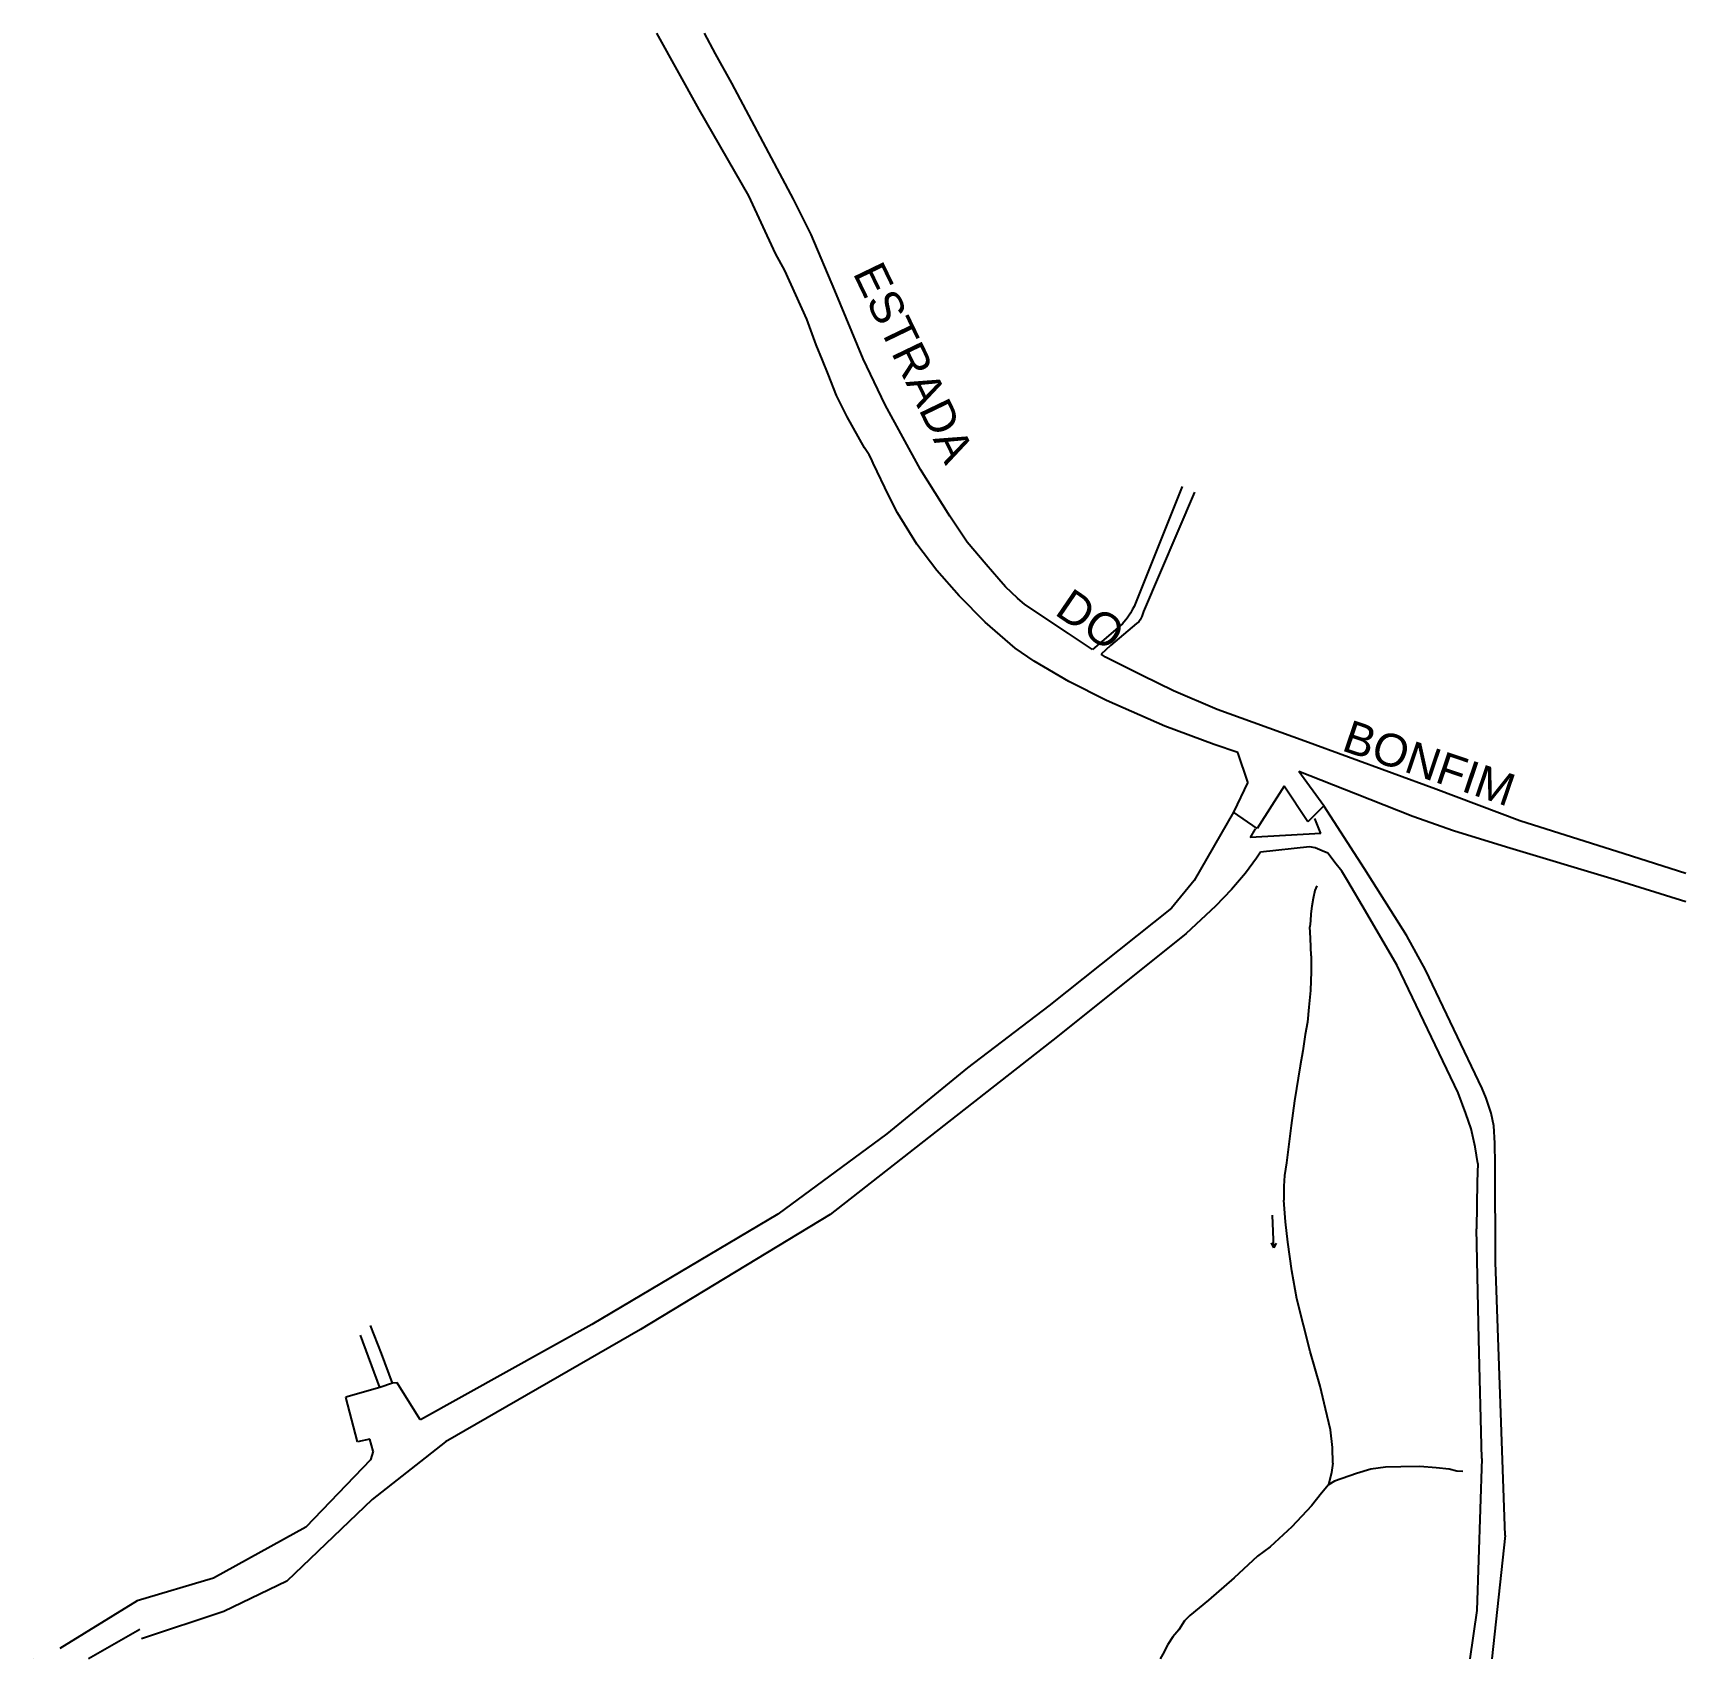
# Model space of a CAD drawing. Header units: millimetres. Extents: x 583 to 26013, y 350 to 21391.
# Drawn here: x 13583 to 14091, y 15884 to 16384 of the extents above; entities that cross this region are included whole.
import ezdxf
from ezdxf.enums import TextEntityAlignment as Align

# ---------------------------------------------------------------- set-up
doc = ezdxf.new("R2010")
doc.units = ezdxf.units.MM
for name, color, linetype in [('105-QUADRAS_ESTRADAS', 80, 'Continuous'), ('110-CERCA_DE_ARAME', 10, 'Continuous'), ('145-', 130, 'Continuous')]:
    doc.layers.add(name, color=color, linetype=linetype)
doc.styles.add('EU', font='arial.ttf', dxfattribs={"height": 10})

msp = doc.modelspace()

# ---------------------------------------------------------------- linework, layer by layer
at = {"layer": '105-QUADRAS_ESTRADAS', "color": 0, "linetype": 'Continuous'}
for p, q in [((13792.81551, 16377.50241), (13789.41551, 16383.90241)), ((13797.81551, 16368.50241), (13792.81551, 16377.50241)), ((13809.21551, 16347.10241), (13797.81551, 16368.50241)), ((13816.81551, 16332.80241), (13809.21551, 16347.10241)), ((13822.21551, 16322.00241), (13816.81551, 16332.80241)), ((13829.51551, 16304.70241), (13822.21551, 16322.00241)), ((13838.21551, 16283.70241), (13829.51551, 16304.70241)), ((13844.91551, 16269.60241), (13838.21551, 16283.70241)), ((13855.81551, 16249.70241), (13844.91551, 16269.60241)), ((13864.81551, 16235.40241), (13855.81551, 16249.70241)), ((13936.21551, 16244.50241), (13921.51551, 16207.60241)), ((13940.01551, 16242.70241), (13924.41551, 16206.10241)), ((13870.11551, 16227.40241), (13864.81551, 16235.40241)), ((13876.01551, 16220.50241), (13870.11551, 16227.40241)), ((13879.91551, 16216.00241), (13876.01551, 16220.50241)), ((13881.91551, 16213.60241), (13879.91551, 16216.00241)), ((13885.61551, 16210.20241), (13881.91551, 16213.60241)), ((13887.91551, 16208.20241), (13885.61551, 16210.20241)), ((13901.31551, 16199.30241), (13887.91551, 16208.20241)), ((13919.31551, 16204.00241), (13917.91551, 16202.30241)), ((13920.41551, 16205.50241), (13919.31551, 16204.00241)), ((13921.01551, 16206.80241), (13920.41551, 16205.50241)), ((13921.51551, 16207.60241), (13921.01551, 16206.80241)), ((13923.31551, 16203.50241), (13922.91551, 16202.90241)), ((13923.81551, 16204.50241), (13923.31551, 16203.50241)), ((13924.41551, 16206.10241), (13923.81551, 16204.50241)), ((13908.71551, 16194.40241), (13901.31551, 16199.30241)), ((13917.91551, 16202.30241), (13908.71551, 16194.40241)), ((13922.21551, 16202.40241), (13914.21551, 16195.60241)), ((13922.91551, 16202.90241), (13922.21551, 16202.40241)), ((13914.21551, 16195.60241), (13911.31551, 16192.90241)), ((13912.71551, 16192.00241), (13911.31551, 16192.90241)), ((13923.91551, 16186.40241), (13912.71551, 16192.00241)), ((13933.61551, 16181.70241), (13923.91551, 16186.40241)), ((13947.01551, 16175.90241), (13933.61551, 16181.70241)), ((13973.91551, 16166.20241), (13947.01551, 16175.90241)), ((13956.41551, 16153.60241), (13953.31551, 16162.70241)), ((14014.21551, 16151.40241), (13973.91551, 16166.20241)), ((13956.41551, 16153.60241), (13952.01551, 16144.40241)), ((13979.81551, 16146.30241), (13972.11551, 16156.90241)), ((13967.61551, 16152.30241), (13959.31551, 16139.30241)), ((13974.91551, 16141.40241), (13967.61551, 16152.30241)), ((14040.01551, 16141.70241), (14014.21551, 16151.40241)), ((13959.31551, 16139.30241), (13952.01551, 16144.40241)), ((13979.81551, 16146.30241), (13974.91551, 16141.40241)), ((13978.91551, 16137.80241), (13977.01551, 16142.40241)), ((13958.71551, 16139.20241), (13957.11551, 16136.60241)), ((13978.91551, 16137.80241), (13957.11551, 16136.60241)), ((14072.11551, 16131.50241), (14040.01551, 16141.70241)), ((14091.11551, 16125.50241), (14072.11551, 16131.50241)), ((13690.11551, 15977.90241), (13686.71551, 15986.50241)), ((13693.51551, 15968.80241), (13690.11551, 15977.90241)), ((13701.91551, 15957.70241), (13694.91551, 15968.90241)), ((13615.81551, 15893.10241), (13600.01551, 15884.00241)), ((13600.01551, 15884.00241), (13600.01551, 15884.00241))]:
    msp.add_line(p, q, dxfattribs=at)
at = {"layer": '110-CERCA_DE_ARAME', "color": 0, "linetype": 'Continuous'}
for p, q in [((13787.81551, 16360.40241), (13774.71551, 16383.90241)), ((13803.01551, 16333.80241), (13787.81551, 16360.40241)), ((13811.21551, 16316.10241), (13803.01551, 16333.80241)), ((13814.11551, 16310.90241), (13811.21551, 16316.10241)), ((13820.91551, 16295.90241), (13814.11551, 16310.90241)), ((13823.71551, 16288.00241), (13820.91551, 16295.90241)), ((13825.71551, 16283.30241), (13823.71551, 16288.00241)), ((13827.41551, 16279.00241), (13825.71551, 16283.30241)), ((13830.01551, 16272.50241), (13827.41551, 16279.00241)), ((13833.31551, 16265.90241), (13830.01551, 16272.50241)), ((13838.61551, 16256.40241), (13833.31551, 16265.90241)), ((13840.01551, 16254.20241), (13838.61551, 16256.40241)), ((13840.61551, 16253.10241), (13840.01551, 16254.20241)), ((13841.21551, 16251.70241), (13840.61551, 16253.10241)), ((13846.11551, 16241.60241), (13841.21551, 16251.70241)), ((13848.71551, 16236.40241), (13846.11551, 16241.60241)), ((13854.71551, 16226.80241), (13848.71551, 16236.40241)), ((13860.81551, 16218.70241), (13854.71551, 16226.80241)), ((13867.71551, 16210.90241), (13860.81551, 16218.70241)), ((13875.71551, 16202.80241), (13867.71551, 16210.90241)), ((13884.91551, 16194.80241), (13875.71551, 16202.80241)), ((13890.71551, 16190.80241), (13884.91551, 16194.80241)), ((13901.41551, 16184.50241), (13890.71551, 16190.80241)), ((13913.01551, 16178.70241), (13901.41551, 16184.50241)), ((13930.91551, 16170.80241), (13913.01551, 16178.70241)), ((13946.11551, 16165.20241), (13930.91551, 16170.80241)), ((13953.31551, 16162.70241), (13946.11551, 16165.20241)), ((13989.51551, 16150.00241), (13972.11551, 16156.90241)), ((14007.11551, 16143.00241), (13989.51551, 16150.00241)), ((13952.01551, 16144.40241), (13939.91551, 16123.30241)), ((13992.31551, 16126.90241), (13979.81551, 16146.30241)), ((14019.61551, 16138.60241), (14007.11551, 16143.00241)), ((14035.91551, 16133.60241), (14019.61551, 16138.60241)), ((13975.41551, 16133.70241), (13960.31551, 16132.10241)), ((13977.11551, 16133.40241), (13975.41551, 16133.70241)), ((13979.31551, 16132.50241), (13977.11551, 16133.40241)), ((13981.01551, 16131.70241), (13979.31551, 16132.50241)), ((14069.01551, 16123.60241), (14035.91551, 16133.60241)), ((13959.11551, 16130.20241), (13955.71551, 16125.60241)), ((13960.31551, 16132.10241), (13959.11551, 16130.20241)), ((13982.01551, 16130.40241), (13981.01551, 16131.70241)), ((13983.21551, 16128.90241), (13982.01551, 16130.40241)), ((13985.31551, 16126.20241), (13983.21551, 16128.90241)), ((13939.91551, 16123.30241), (13933.01551, 16114.80241)), ((13955.71551, 16125.60241), (13951.41551, 16120.60241)), ((13987.21551, 16123.10241), (13985.31551, 16126.20241)), ((13992.61551, 16113.90241), (13987.21551, 16123.10241)), ((14005.31551, 16106.30241), (13992.31551, 16126.90241)), ((14091.11551, 16116.80241), (14069.01551, 16123.60241)), ((13951.41551, 16120.60241), (13946.51551, 16115.40241)), ((13933.01551, 16114.80241), (13895.31551, 16084.80241)), ((13946.51551, 16115.40241), (13937.51551, 16107.00241)), ((14002.31551, 16097.20241), (13992.61551, 16113.90241)), ((13937.51551, 16107.00241), (13897.91551, 16075.40241)), ((14011.01551, 16095.90241), (14005.31551, 16106.30241)), ((14021.11551, 16058.10241), (14002.31551, 16097.20241)), ((14028.51551, 16059.40241), (14011.01551, 16095.90241)), ((13895.31551, 16084.80241), (13870.21551, 16065.70241)), ((13897.91551, 16075.40241), (13828.01551, 16020.60241)), ((13870.21551, 16065.70241), (13845.51551, 16045.50241)), ((14023.41551, 16051.70241), (14021.11551, 16058.10241)), ((14029.71551, 16056.40241), (14028.51551, 16059.40241)), ((14031.21551, 16051.80241), (14029.71551, 16056.40241)), ((14025.11551, 16047.00241), (14023.41551, 16051.70241)), ((14032.01551, 16047.90241), (14031.21551, 16051.80241)), ((14026.31551, 16041.50241), (14025.11551, 16047.00241)), ((14032.41551, 16042.60241), (14032.01551, 16047.90241)), ((13845.51551, 16045.50241), (13811.91551, 16020.80241)), ((14027.11551, 16036.30241), (14026.31551, 16041.50241)), ((14032.51551, 16036.00241), (14032.41551, 16042.60241)), ((14027.11551, 16036.30241), (14026.91551, 16030.70241)), ((14032.61551, 16006.00241), (14032.51551, 16036.00241)), ((14026.91551, 16030.70241), (14026.71551, 16016.20241)), ((13811.91551, 16020.80241), (13754.81551, 15986.80241)), ((13828.01551, 16020.60241), (13769.71551, 15985.30241)), ((14027.41551, 15982.30241), (14026.71551, 16016.20241)), ((14035.51551, 15922.00241), (14032.61551, 16006.00241)), ((13754.81551, 15986.80241), (13702.11551, 15957.50241)), ((13769.71551, 15985.30241), (13709.81551, 15950.80241)), ((13689.61551, 15967.50241), (13683.71551, 15983.50241)), ((14028.41551, 15945.60241), (14027.41551, 15982.30241)), ((13689.61551, 15967.50241), (13679.11551, 15964.50241)), ((13682.71551, 15950.80241), (13679.11551, 15964.50241)), ((13693.51551, 15968.80241), (13689.61551, 15967.50241)), ((13694.91551, 15968.90241), (13693.51551, 15968.80241)), ((13702.11551, 15957.50241), (13701.91551, 15957.70241)), ((13686.51551, 15951.60241), (13682.71551, 15950.80241)), ((13687.51551, 15947.90241), (13686.51551, 15951.60241)), ((13709.81551, 15950.80241), (13687.21551, 15933.00241)), ((13686.71551, 15945.20241), (13666.91551, 15924.50241)), ((13687.51551, 15947.90241), (13686.71551, 15945.20241)), ((14028.41551, 15945.60241), (14026.81551, 15898.90241)), ((13687.21551, 15933.00241), (13661.01551, 15907.90241)), ((13666.91551, 15924.50241), (13638.51551, 15908.80241)), ((14035.51551, 15922.00241), (14031.41551, 15884.00241)), ((13638.51551, 15908.80241), (13615.01551, 15901.90241)), ((13661.01551, 15907.90241), (13641.61551, 15898.60241)), ((13615.01551, 15901.90241), (13591.21551, 15887.20241)), ((13641.61551, 15898.60241), (13616.31551, 15890.20241)), ((14026.81551, 15898.90241), (14024.71551, 15884.00241)), ((13583.01551, 15884.00241), (13583.01551, 15884.00241)), ((14024.71551, 15884.00241), (14024.71551, 15884.00241)), ((14031.41551, 15884.00241), (14031.41551, 15884.00241))]:
    msp.add_line(p, q, dxfattribs=at)
at = {"layer": '145-', "color": 0, "linetype": 'Continuous'}
for p, q in [((13976.51551, 16117.80241), (13976.11551, 16115.40241)), ((13977.01551, 16120.30241), (13976.51551, 16117.80241)), ((13977.61551, 16121.70241), (13977.01551, 16120.30241)), ((13975.81551, 16113.10241), (13975.71551, 16110.90241)), ((13976.11551, 16115.40241), (13975.81551, 16113.10241)), ((13975.71551, 16110.90241), (13975.51551, 16109.10241)), ((13975.71551, 16105.60241), (13975.51551, 16109.10241)), ((13975.91551, 16100.20241), (13975.71551, 16105.60241)), ((13975.91551, 16100.20241), (13975.91551, 16095.40241)), ((13975.91551, 16095.40241), (13975.71551, 16089.50241)), ((13975.71551, 16089.50241), (13975.21551, 16084.40241)), ((13975.21551, 16084.40241), (13974.81551, 16079.80241)), ((13974.81551, 16079.80241), (13974.11551, 16076.00241)), ((13974.11551, 16076.00241), (13973.31551, 16071.00241)), ((13972.51551, 16066.40241), (13970.81551, 16055.60241)), ((13973.31551, 16071.00241), (13972.51551, 16066.40241)), ((13970.81551, 16055.60241), (13969.71551, 16048.00241)), ((13969.71551, 16048.00241), (13968.31551, 16036.50241)), ((13968.31551, 16036.50241), (13967.71551, 16032.60241)), ((13967.71551, 16032.60241), (13967.51551, 16029.40241)), ((13967.51551, 16029.40241), (13967.51551, 16025.10241)), ((13964.41551, 16010.40241), (13964.01551, 16020.40241)), ((13968.01551, 16018.40241), (13967.51551, 16025.10241)), ((13968.71551, 16012.10241), (13968.01551, 16018.40241)), ((13964.41551, 16010.40241), (13963.71551, 16011.90241)), ((13965.11551, 16011.80241), (13964.41551, 16010.40241)), ((13970.01551, 16003.30241), (13968.71551, 16012.10241)), ((13971.51551, 15994.70241), (13970.01551, 16003.30241)), ((13975.61551, 15978.50241), (13971.51551, 15994.70241)), ((13978.71551, 15967.90241), (13975.61551, 15978.50241)), ((13980.31551, 15960.90241), (13978.71551, 15967.90241)), ((13981.81551, 15954.40241), (13980.31551, 15960.90241)), ((13982.41551, 15949.00241), (13981.81551, 15954.40241)), ((13982.61551, 15944.20241), (13982.11551, 15941.30241)), ((13982.61551, 15944.20241), (13982.41551, 15949.00241)), ((13982.11551, 15941.30241), (13981.21551, 15937.50241)), ((13989.81551, 15941.00241), (13983.11551, 15938.70241)), ((13994.21551, 15942.40241), (13989.81551, 15941.00241)), ((13998.71551, 15943.00241), (13994.21551, 15942.40241)), ((14003.51551, 15943.10241), (13998.71551, 15943.00241)), ((14009.31551, 15943.20241), (14003.51551, 15943.10241)), ((14014.31551, 15942.80241), (14009.31551, 15943.20241)), ((14018.31551, 15942.30241), (14014.31551, 15942.80241)), ((14020.71551, 15941.70241), (14018.31551, 15942.30241)), ((14022.51551, 15941.60241), (14020.71551, 15941.70241)), ((13979.11551, 15935.00241), (13976.01551, 15931.10241)), ((13981.21551, 15937.50241), (13979.11551, 15935.00241)), ((13983.11551, 15938.70241), (13981.21551, 15937.50241)), ((13976.01551, 15931.10241), (13969.91551, 15924.60241)), ((13969.91551, 15924.60241), (13963.31551, 15918.50241)), ((13959.41551, 15915.60241), (13952.21551, 15908.90241)), ((13963.31551, 15918.50241), (13959.41551, 15915.60241)), ((13952.21551, 15908.90241), (13944.31551, 15902.10241)), ((13944.31551, 15902.10241), (13938.61551, 15897.40241)), ((13937.01551, 15895.70241), (13935.21551, 15893.00241)), ((13938.61551, 15897.40241), (13937.01551, 15895.70241)), ((13931.81551, 15888.40241), (13930.31551, 15885.50241)), ((13933.41551, 15890.80241), (13931.81551, 15888.40241)), ((13935.21551, 15893.00241), (13933.41551, 15890.80241)), ((13930.31551, 15885.50241), (13929.51551, 15884.00241)), ((13929.51551, 15884.00241), (13929.51551, 15884.00241))]:
    msp.add_line(p, q, dxfattribs=at)

# ---------------------------------------------------------------- texts
at = {"color": 0, "linetype": 'Continuous', "lineweight": 20, "style": 'EU'}
for s, rotation, p in [('ESTRADA', 295.7572191, (13843.90361, 16314.48374)), ('DO', 325.6696576, (13902.31551, 16213.60241)), ('BONFIM', 341.2599295, (13988.1074, 16172.91757))]:
    msp.add_text(s, height=10, rotation=rotation, dxfattribs=at).set_placement(p, align=Align.TOP_LEFT)

doc.saveas('drawing.dxf')
